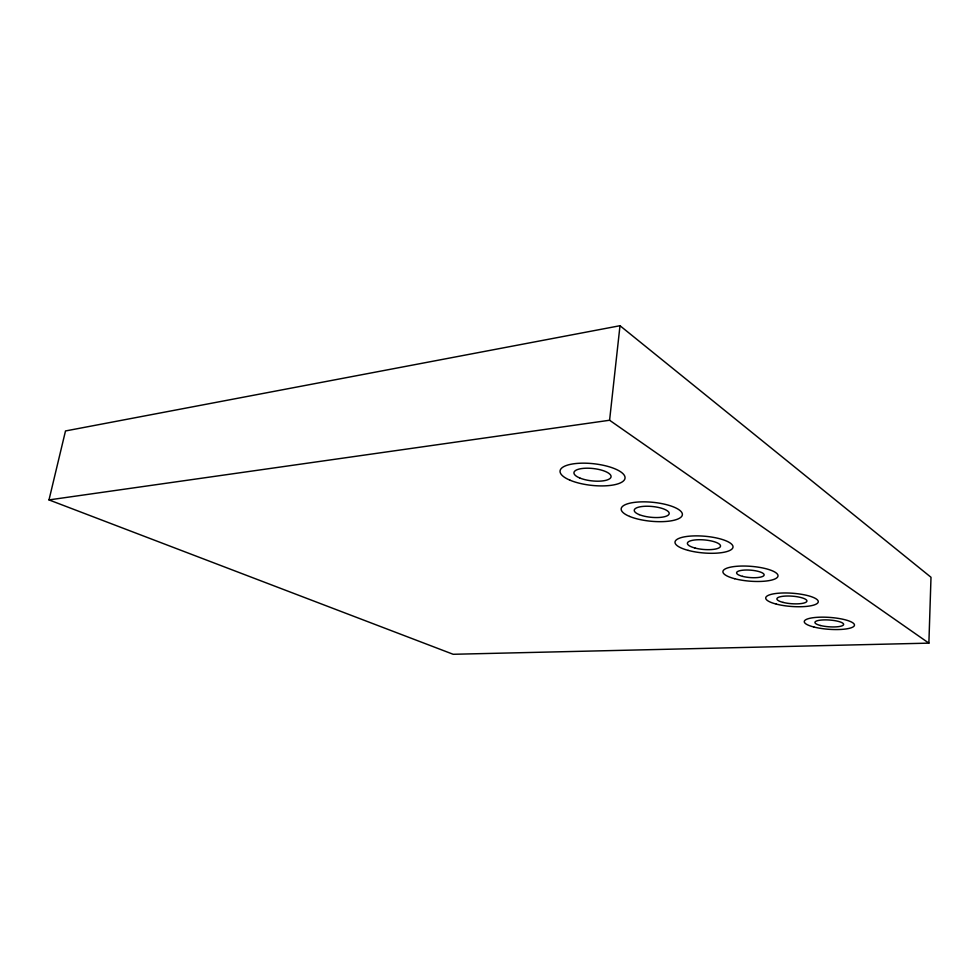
<?xml version="1.0" encoding="UTF-8"?>
<svg xmlns="http://www.w3.org/2000/svg" width="980" height="980" viewBox="0 0 980 980"><rect width="100%" height="100%" fill="white"/><g stroke="black" fill="none" stroke-linecap="round" stroke-linejoin="round"><path stroke-width="1.47" d="M928.881 643.137L931 577.269L619.997 325.715L65.501 430.955L49 499.91L453.189 654.285L928.881 643.137L609.585 420.249L49 499.91M609.585 420.249L619.997 325.715M694.979 548.028A16.623 4.79 4.9 0 0 720.496 546.24A16.623 4.79 4.9 0 0 696.388 539.821A16.623 4.79 4.9 0 0 694.979 548.028M742.571 576.363A13.806 3.712 4.5 0 0 764.106 575.162A13.806 3.712 4.5 0 0 744.457 570.066A13.806 3.712 4.5 0 0 742.571 576.363M783.057 602.394A15.043 3.785 4.2 0 0 806.834 601.389A15.043 3.785 4.2 0 0 785.862 596.048A15.043 3.785 4.2 0 0 783.057 602.394M820.542 625.522A14.382 3.393 4.1 0 0 843.523 624.811A14.382 3.393 4.1 0 0 823.837 619.899A14.382 3.393 4.1 0 0 820.542 625.522M639.181 514.61A17.567 5.439 5.5 0 0 668.556 514.831A17.567 5.439 5.5 0 0 647.4 506.231A17.567 5.439 5.5 0 0 639.181 514.61M629.638 516.436A30.76 9.518 5.5 0 0 681.173 516.987A30.76 9.518 5.5 0 0 644.509 501.846A30.76 9.518 5.5 0 0 629.638 516.436M688.107 550.368A29.094 8.379 4.9 0 0 732.967 547.355A29.094 8.379 4.9 0 0 690.998 536.048A29.094 8.379 4.9 0 0 688.107 550.368M734.62 578.702A27.624 7.436 4.5 0 0 777.899 576.436A27.624 7.436 4.5 0 0 738.846 566.146A27.624 7.436 4.5 0 0 734.62 578.702M776.319 604.109A26.325 6.627 4.2 0 0 818.08 602.443A26.325 6.627 4.2 0 0 781.587 593.035A26.325 6.627 4.2 0 0 776.319 604.109M813.902 627.016A25.162 5.954 4.1 0 0 854.242 625.852A25.162 5.954 4.1 0 0 819.99 617.192A25.162 5.954 4.1 0 0 813.902 627.016M569.98 480.188A32.683 10.866 6.3 0 0 624.101 480.261A32.683 10.866 6.3 0 0 583.553 463.16A32.683 10.866 6.3 0 0 569.98 480.188M579.744 477.983A18.681 6.211 6.3 0 0 610.565 477.922A18.681 6.211 6.3 0 0 587.179 468.195A18.681 6.211 6.3 0 0 579.744 477.983"/></g></svg>
